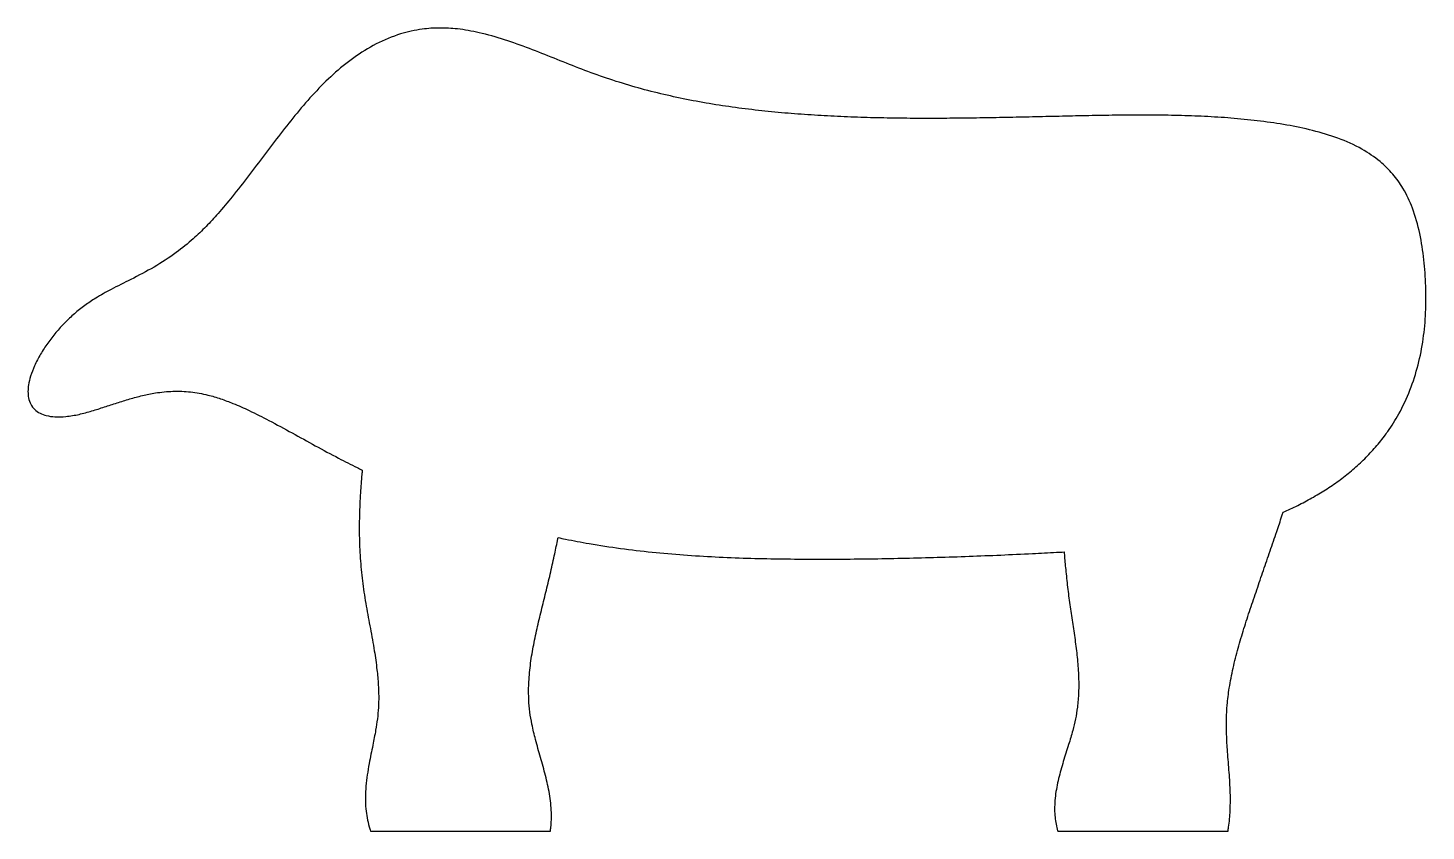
# Model space of a CAD drawing. Header units: millimetres. Extents: x -240 to -9, y 0 to 133.
import ezdxf

# ---------------------------------------------------------------- set-up
doc = ezdxf.new("R2010")
doc.units = ezdxf.units.MM
doc.layers.add('outline', color=7, linetype='Continuous')

msp = doc.modelspace()

# ---------------------------------------------------------------- linework, layer by layer
at = {"layer": 'outline'}
for p, q in [((-183.38, 0), (-153.7, 0)), ((-69.91, 0), (-41.8, 0))]:
    msp.add_line(p, q, dxfattribs=at)
for points, knots in [([(-15.97, 65.18), (-15.78, 65.44), (-14.92, 66.62), (-13.38, 69.09), (-11.67, 72.77), (-10.33, 76.94), (-9.49, 81.23), (-9.1, 85.58), (-9.1, 89.96), (-9.41, 94.31), (-10.05, 98.64), (-11.15, 102.63), (-12.7, 105.94), (-14.54, 108.51), (-16.81, 110.73), (-19.84, 112.77), (-23.62, 114.45), (-27.81, 115.7), (-32.09, 116.59), (-36.42, 117.21), (-40.76, 117.66), (-45.12, 117.95), (-49.49, 118.12), (-53.86, 118.19), (-58.22, 118.19), (-62.59, 118.13), (-66.96, 118.04), (-71.33, 117.94), (-75.7, 117.84), (-80.07, 117.75), (-84.44, 117.68), (-88.8, 117.64), (-93.17, 117.63), (-97.54, 117.68), (-101.91, 117.78), (-106.28, 117.94), (-110.64, 118.19), (-115, 118.51), (-119.35, 118.94), (-123.68, 119.48), (-128, 120.15), (-132.29, 120.97), (-136.55, 121.94), (-140.77, 123.09), (-144.93, 124.41), (-149.03, 125.94), (-153.08, 127.57), (-157.14, 129.18), (-161.25, 130.67), (-165.22, 131.8), (-168.81, 132.44), (-171.97, 132.62), (-175.12, 132.41), (-178.69, 131.61), (-182.51, 130.03), (-186.23, 127.72), (-189.61, 124.95), (-192.7, 121.85), (-195.55, 118.54), (-198.26, 115.12), (-200.9, 111.64), (-203.54, 108.15), (-206.07, 104.89), (-208.4, 102.09), (-210.53, 99.77), (-212.82, 97.59), (-215.64, 95.29), (-219.11, 93.04), (-222.77, 91.14), (-226.04, 89.53), (-228.59, 88.11), (-230.61, 86.77), (-232.32, 85.41), (-233.91, 83.91), (-235.38, 82.29), (-236.72, 80.56), (-237.91, 78.73), (-238.87, 76.9), (-239.53, 75.2), (-239.88, 73.78), (-239.99, 72.57), (-239.91, 71.48), (-239.56, 70.43), (-238.89, 69.54), (-237.98, 68.92), (-236.83, 68.52), (-235.38, 68.33), (-233.56, 68.4), (-231.52, 68.75), (-229.41, 69.33), (-227.33, 70), (-225.26, 70.69), (-223.17, 71.34), (-221.06, 71.91), (-218.68, 72.39), (-216.02, 72.66), (-213.1, 72.55), (-210.47, 72.08), (-208.15, 71.38), (-205.88, 70.52), (-203.21, 69.34), (-199.96, 67.69), (-196.34, 65.72), (-192.52, 63.6), (-188.95, 61.68), (-186.36, 60.36), (-185.05, 59.72), (-184.76, 59.58)], [0.0000002, 0.0000002, 0.0000002, 0.0000002, 0.0026375, 0.0120484, 0.0240966, 0.0361448, 0.048193, 0.0602412, 0.0722894, 0.0843376, 0.0963857, 0.1084339, 0.1184741, 0.1265062, 0.1345384, 0.1445785, 0.1566267, 0.1686749, 0.1807231, 0.1927713, 0.2048195, 0.2168677, 0.2289159, 0.2409641, 0.2530123, 0.2650604, 0.2771086, 0.2891568, 0.301205, 0.3132532, 0.3253014, 0.3373496, 0.3493978, 0.361446, 0.3734942, 0.3855424, 0.3975906, 0.4096388, 0.421687, 0.4337351, 0.4457833, 0.4578315, 0.4698797, 0.4819279, 0.4939761, 0.5060243, 0.5180725, 0.5301207, 0.5421689, 0.5542171, 0.5642572, 0.5722894, 0.5803215, 0.5903617, 0.6024098, 0.614458, 0.6265062, 0.6385544, 0.6506026, 0.6626508, 0.674699, 0.6867472, 0.6987954, 0.7088355, 0.7168677, 0.7248998, 0.73494, 0.7469882, 0.7590363, 0.7690765, 0.7771086, 0.7831327, 0.7891568, 0.7951809, 0.801205, 0.8072291, 0.8132532, 0.8192773, 0.8242974, 0.8283135, 0.8313255, 0.8343376, 0.8373496, 0.8403617, 0.8433737, 0.8463857, 0.8504018, 0.8554219, 0.861446, 0.8674701, 0.8734942, 0.8795183, 0.8855424, 0.8915665, 0.8975906, 0.9056227, 0.9136548, 0.921687, 0.927711, 0.9337351, 0.9417673, 0.9518074, 0.9638556, 0.9759038, 0.987952, 0.997363, 1, 1, 1, 1]), ([(-32.69, 52.64), (-32.29, 52.81), (-31.49, 53.17), (-30.29, 53.74), (-29.12, 54.34), (-27.96, 54.97), (-26.81, 55.64), (-25.69, 56.33), (-24.59, 57.06), (-23.51, 57.82), (-22.45, 58.62), (-21.42, 59.45), (-20.43, 60.32), (-19.46, 61.22), (-18.53, 62.16), (-17.63, 63.13), (-16.78, 64.14), (-16.24, 64.83), (-15.97, 65.18)], [0, 0, 0, 0, 0.062502, 0.125002, 0.187502, 0.250002, 0.312502, 0.375002, 0.437502, 0.500002, 0.562502, 0.625002, 0.687502, 0.750002, 0.812502, 0.875002, 0.937502, 1.000002, 1.000002, 1.000002, 1.000002]), ([(-184.76, 59.58), (-184.79, 59.33), (-184.9, 58.08), (-185.1, 55.59), (-185.26, 52.08), (-185.27, 48.33), (-185.09, 44.57), (-184.72, 40.83), (-184.12, 37.12), (-183.42, 33.43), (-182.78, 29.94), (-182.34, 26.84), (-182.11, 24.35), (-182.03, 22.26), (-182.08, 20.38), (-182.25, 18.51), (-182.57, 16.45), (-183.05, 13.99), (-183.69, 10.93), (-184.25, 7.42), (-184.3, 3.9), (-183.84, 1.43), (-183.46, 0.24), (-183.38, 0)], [0, 0, 0, 0, 0.012519, 0.062504, 0.125004, 0.187504, 0.250004, 0.312504, 0.375004, 0.437504, 0.500004, 0.552088, 0.593754, 0.625004, 0.656254, 0.687504, 0.718754, 0.760421, 0.812504, 0.875004, 0.937504, 0.98749, 1.000004, 1.000004, 1.000004, 1.000004]), ([(-41.8, 0), (-41.77, 0.21), (-41.59, 1.32), (-41.39, 3.57), (-41.4, 6.74), (-41.63, 10.11), (-41.9, 13.29), (-42.06, 16.1), (-42.09, 18.54), (-41.95, 20.98), (-41.6, 23.78), (-40.98, 26.91), (-40.14, 30.19), (-39.18, 33.42), (-38.13, 36.64), (-37.04, 39.84), (-35.94, 43.03), (-34.84, 46.23), (-33.82, 49.23), (-33.11, 51.37), (-32.76, 52.44), (-32.69, 52.64)], [0.000001, 0.000001, 0.000001, 0.000001, 0.0115877, 0.062501, 0.125001, 0.187501, 0.250001, 0.3020844, 0.343751, 0.3854177, 0.437501, 0.500001, 0.562501, 0.625001, 0.687501, 0.750001, 0.812501, 0.875001, 0.937501, 0.9884144, 1, 1, 1, 1]), ([(-153.7, 0), (-153.67, 0.21), (-153.54, 1.23), (-153.47, 3.29), (-153.8, 6.15), (-154.48, 9.17), (-155.32, 12.14), (-156.13, 14.94), (-156.73, 17.44), (-157.11, 19.64), (-157.3, 21.86), (-157.3, 24.44), (-157.04, 27.34), (-156.55, 30.39), (-155.92, 33.41), (-155.19, 36.41), (-154.44, 39.41), (-153.72, 42.41), (-153.08, 45.25), (-152.66, 47.26), (-152.46, 48.27), (-152.42, 48.44)], [-0.000002, -0.000002, -0.000002, -0.000002, 0.012733, 0.062498, 0.124998, 0.187498, 0.249998, 0.312498, 0.364581, 0.406248, 0.447915, 0.499998, 0.562498, 0.624998, 0.687498, 0.749998, 0.812498, 0.874998, 0.937498, 0.989288, 1, 1, 1, 1]), ([(-152.42, 48.44), (-152.02, 48.36), (-150.31, 48), (-146.88, 47.36), (-142.11, 46.63), (-136.91, 46.01), (-131.69, 45.56), (-126.46, 45.24), (-121.23, 45.03), (-115.99, 44.92), (-110.75, 44.88), (-105.51, 44.89), (-100.27, 44.94), (-95.04, 45.04), (-89.8, 45.18), (-84.56, 45.35), (-79.33, 45.56), (-74.51, 45.78), (-71.02, 45.96), (-69.28, 46.05), (-68.87, 46.07)], [-0.000001, -0.000001, -0.000001, -0.000001, 0.014866, 0.062499, 0.124999, 0.187499, 0.249999, 0.312499, 0.374999, 0.437499, 0.499999, 0.562499, 0.624999, 0.687499, 0.749999, 0.812499, 0.874999, 0.937499, 0.985132, 1, 1, 1, 1]), ([(-68.87, 46.07), (-68.85, 45.92), (-68.77, 44.95), (-68.6, 43.01), (-68.3, 40.26), (-67.93, 37.36), (-67.49, 34.47), (-67.05, 31.58), (-66.69, 28.68), (-66.45, 25.77), (-66.43, 23.01), (-66.62, 20.58), (-66.97, 18.49), (-67.47, 16.44), (-68.16, 14.11), (-69.01, 11.48), (-69.81, 8.67), (-70.38, 5.8), (-70.5, 3.06), (-70.22, 1.13), (-69.97, 0.18), (-69.91, 0)], [0, 0, 0, 0, 0.0101367, 0.0624975, 0.1249975, 0.1874975, 0.2499975, 0.3124975, 0.3749975, 0.4374975, 0.4999975, 0.5520809, 0.5937475, 0.6354142, 0.6874975, 0.7499975, 0.8124975, 0.8749975, 0.9374975, 0.9877195, 0.9999975, 0.9999975, 0.9999975, 0.9999975])]:
    msp.add_open_spline(points, degree=3, knots=knots, dxfattribs=at)

doc.saveas('drawing.dxf')
